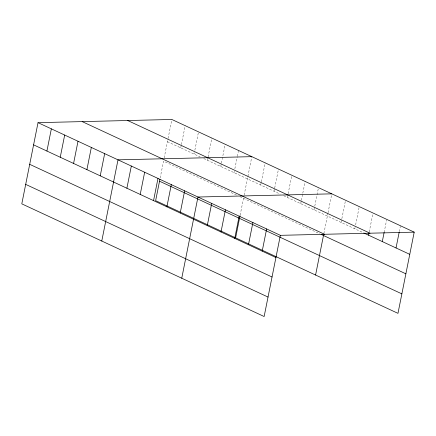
<?xml version="1.0" encoding="UTF-8"?>
<svg xmlns="http://www.w3.org/2000/svg" width="436" height="436" viewBox="0 0 436 436"><rect width="100%" height="100%" fill="white"/><g stroke="black" fill="none" stroke-linecap="round" stroke-linejoin="round"><path stroke-width="0.33" stroke-dasharray="2.18 1.64" d="M160.17 177.964L163.533 161.14L236.841 195.224M164.181 157.897L167.947 139.062M168.078 138.408L171.86 119.475M180.755 147.869L181.272 145.259M181.403 144.605L185.186 125.672M194.08 154.066L194.342 152.758M194.865 150.148L198.516 131.868M207.411 160.263L207.934 157.652M208.059 156.998L211.847 138.065M220.736 166.459L221.259 163.849M221.39 163.195L225.172 144.262M234.067 172.656L234.328 171.353M234.851 168.743L237.2 156.987M237.331 156.339L238.503 150.464M240.143 215.15L243.506 198.326M244.155 195.077L251.834 156.66M260.723 185.049L261.246 182.439M261.377 181.79L265.159 162.857M274.053 191.251L274.576 188.635M274.707 187.987L278.49 169.054M287.384 197.448L291.82 175.25M300.709 203.645L301.232 201.034M301.363 200.38L302.666 193.851M302.797 193.197L305.146 181.447M314.04 209.841L318.476 187.644M323.866 233.56L327.888 213.427M328.019 212.773L331.801 193.84M341.099 222.42L345.535 200.228M354.833 228.807L355.095 227.499M355.618 224.889L359.269 206.61M369.221 231.93L372.742 214.299M384.127 232.437L386.607 220.033M399.294 231.641L400.335 226.42M167.424 141.673L200.14 156.884M203.775 158.573L280.114 194.064M283.749 195.759L363.193 232.693M239.871 196.636L319.844 233.816"/><path stroke-width="0.65" d="M38.025 122.658L21.8 203.852L264.14 316.525L280.364 235.331L38.025 122.658L171.86 119.475L414.2 232.148L397.975 313.342L155.636 200.669L159.914 179.261M46.919 151.052L51.355 128.854M60.244 157.249L64.681 135.051M73.575 163.446L78.011 141.248M86.906 169.642L91.337 147.444M100.231 175.839L104.667 153.641M101.773 241.032L117.998 159.838L251.834 156.66M126.892 188.232L131.323 166.034M140.218 194.429L144.654 172.231M153.548 200.625L157.985 178.428M166.879 206.822L171.31 184.63M180.204 213.019L184.641 190.826M181.747 278.217L197.971 197.023L331.801 193.84M207.269 225.603L211.7 203.405M220.998 231.99L225.434 209.792M234.732 238.372L239.168 216.174M235.609 237.854L240.013 215.793M248.466 244.76L252.902 222.562M262.2 251.141L266.63 228.944M315.582 275.034L323.735 234.208M368.567 235.195L368.96 233.233M382.301 241.577L384.127 232.437M396.03 247.964L399.163 232.295M280.364 235.331L414.2 232.148M127.694 120.527L370.033 233.2M363.788 232.971L409.764 254.346M82.191 121.606L324.531 234.279M321.054 234.377L405.872 273.813M159.527 181.202L401.867 293.875M33.588 144.85L275.928 257.529M29.697 164.323L272.042 276.996M25.691 184.379L268.031 297.058"/></g></svg>
